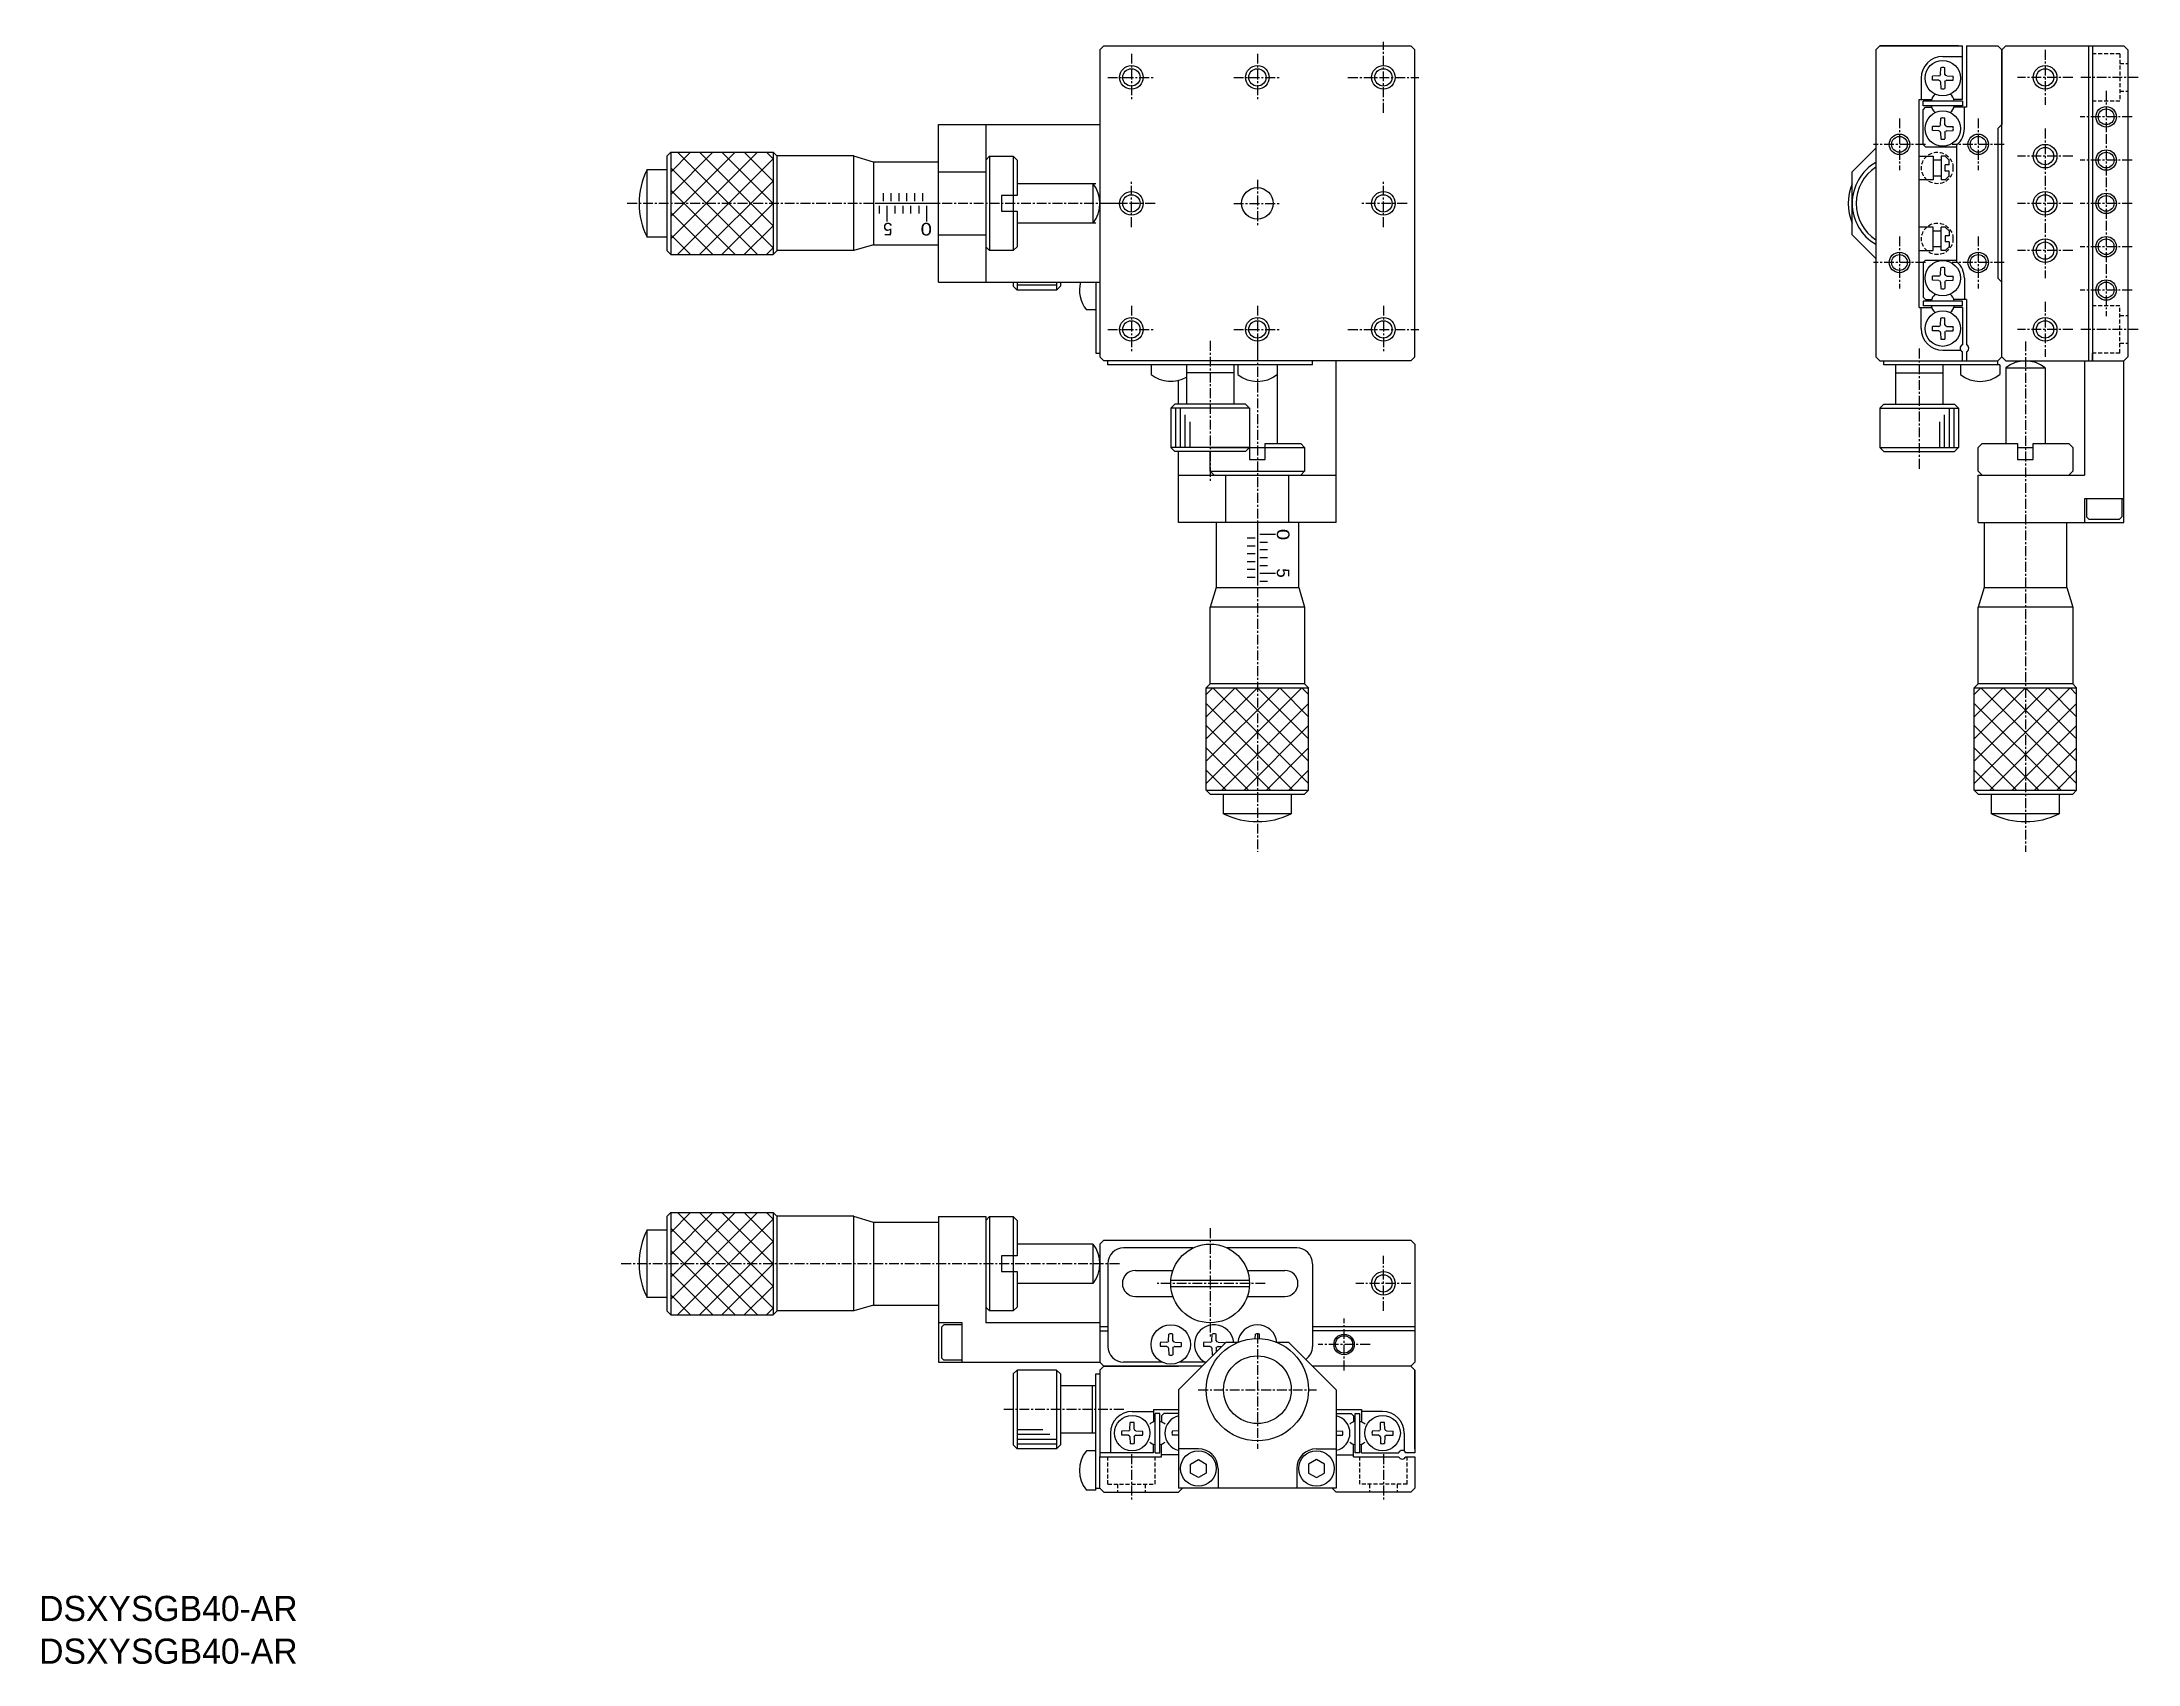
# Model space of a CAD drawing. Extents: x 287 to 553, y 76 to 282.
import ezdxf

# ---------------------------------------------------------------- set-up
doc = ezdxf.new("R2010")
doc.units = 0
doc.linetypes.add('CENTER', pattern=[2, 1.25, -0.25, 0.25, -0.25])
doc.linetypes.add('DASHED', pattern=[0.75, 0.5, -0.25])
doc.layers.get('0').update_dxf_attribs({"linetype": 'CONTINUOUS'})
doc.layers.add('CENTER', color=1, linetype='CENTER')

msp = doc.modelspace()

# ---------------------------------------------------------------- linework, layer by layer
at = {"color": 7, "linetype": 'CONTINUOUS'}
for p, q in [((421.58, 280.75), (422.08, 281.25)), ((421.58, 280.75), (421.58, 241.75)), ((422.08, 281.25), (461.08, 281.25)), ((461.08, 281.25), (461.58, 280.75)), ((461.58, 241.75), (461.58, 280.75)), ((520.61, 281.25), (520.11, 280.75)), ((520.11, 280.75), (520.11, 241.75)), ((530.61, 281.25), (520.61, 281.25)), ((520.61, 281.25), (531.11, 281.25)), ((528.61, 279.9), (531.11, 279.9)), ((531.11, 274.45), (531.11, 281.25)), ((531.61, 281.25), (535.61, 281.25)), ((531.61, 281.25), (531.61, 273.45)), ((536.11, 280.75), (535.61, 281.25)), ((536.11, 280.75), (536.61, 281.25)), ((536.11, 241.75), (536.11, 280.75)), ((536.11, 280.75), (536.11, 271.25)), ((536.61, 281.25), (551.61, 281.25)), ((547.11, 281.25), (547.11, 242.25)), ((547.61, 281.25), (547.61, 242.25)), ((552.11, 280.75), (551.61, 281.25)), ((552.11, 280.75), (551.61, 281.25)), ((552.11, 280.75), (552.11, 241.75)), ((525.86, 277.15), (525.86, 274.45)), ((528.11, 277.43), (527.29, 277.41)), ((528.11, 276.88), (527.29, 276.89)), ((528.11, 277.43), (528.28, 277.5)), ((528.11, 276.88), (528.28, 276.8)), ((528.34, 277.63), (528.28, 277.5)), ((528.34, 277.63), (528.35, 278.48)), ((528.89, 277.63), (528.87, 278.48)), ((528.89, 277.63), (528.95, 277.5)), ((529.11, 277.43), (528.95, 277.5)), ((529.11, 276.88), (528.95, 276.8)), ((529.11, 277.43), (529.94, 277.41)), ((529.11, 276.88), (529.94, 276.89)), ((525.61, 274.45), (527.2, 274.45)), ((525.61, 248.05), (525.61, 274.45)), ((531.11, 274.25), (526.11, 274.25)), ((526.11, 273.65), (526.11, 274.25)), ((528.34, 276.67), (528.28, 276.8)), ((528.34, 276.67), (528.35, 275.83)), ((528.89, 276.67), (528.87, 275.83)), ((528.89, 276.67), (528.95, 276.8)), ((531.11, 274.45), (530.03, 274.45)), ((531.11, 274.25), (531.11, 273.65)), ((531.11, 273.65), (526.11, 273.65)), ((526.11, 273.15), (526.41, 273.45)), ((526.11, 268.75), (526.11, 273.15)), ((526.41, 273.45), (527.2, 273.45)), ((528.34, 271.23), (528.35, 272.08)), ((528.89, 271.23), (528.87, 272.08)), ((531.61, 273.45), (530.03, 273.45)), ((531.36, 270.75), (531.36, 273.45)), ((401.08, 271.25), (421.58, 271.25)), ((401.08, 251.25), (401.08, 271.25)), ((407.08, 271.25), (407.08, 251.25)), ((528.11, 271.03), (527.29, 271.01)), ((528.11, 270.48), (527.29, 270.49)), ((528.11, 271.03), (528.28, 271.1)), ((528.11, 270.48), (528.28, 270.4)), ((528.34, 271.23), (528.28, 271.1)), ((528.34, 270.27), (528.28, 270.4)), ((528.34, 270.27), (528.35, 269.43)), ((528.89, 270.27), (528.87, 269.43)), ((528.89, 271.23), (528.95, 271.1)), ((528.89, 270.27), (528.95, 270.4)), ((529.11, 271.03), (528.95, 271.1)), ((529.11, 270.48), (528.95, 270.4)), ((529.11, 271.03), (529.94, 271.01)), ((529.11, 270.48), (529.94, 270.49)), ((536.11, 271.25), (535.61, 270.75)), ((535.61, 270.75), (535.61, 251.75)), ((367.08, 267.75), (366.58, 267.25)), ((366.58, 267.25), (366.58, 255.25)), ((367.08, 267.75), (367.08, 254.75)), ((367.08, 267.75), (380.08, 267.75)), ((380.08, 267.75), (380.08, 254.75)), ((380.58, 267.25), (380.08, 267.75)), ((390.33, 267.29), (380.58, 267.29)), ((380.58, 255.25), (380.58, 267.25)), ((392.83, 266.5), (390.33, 267.25)), ((390.33, 255.25), (390.33, 267.25)), ((401.08, 266.5), (392.83, 266.5)), ((392.83, 266.5), (392.83, 256)), ((407.58, 267.25), (407.08, 266.75)), ((407.58, 267.25), (407.58, 255.25)), ((407.58, 267.25), (410.58, 267.25)), ((410.58, 267.25), (410.58, 262.25)), ((411.08, 266.75), (410.58, 267.25)), ((411.08, 266.75), (411.08, 262.25)), ((517.11, 265.25), (520.11, 268.25)), ((525.61, 267.25), (527.41, 267.25)), ((526.11, 268.75), (526.41, 268.45)), ((526.41, 268.45), (530.41, 268.45)), ((527.41, 267.25), (527.41, 264.25)), ((528.41, 266.75), (527.41, 266.75)), ((528.91, 267.25), (528.41, 267.25)), ((528.41, 267.25), (528.41, 264.25)), ((528.91, 267.25), (529.41, 266.75)), ((529.41, 266.15), (529.41, 266.75)), ((530.41, 253.83), (530.41, 268.67)), ((364.08, 265.55), (366.58, 265.55)), ((364.08, 256.95), (364.08, 265.55)), ((401.08, 265.25), (407.08, 265.25)), ((420.7, 263.75), (411.08, 263.75)), ((421.08, 263.75), (419.86, 263.75)), ((420.7, 263.75), (420.7, 258.75)), ((517.11, 257.25), (517.11, 265.25)), ((527.41, 264.25), (525.61, 264.25)), ((527.41, 264.75), (528.41, 264.75)), ((528.91, 264.25), (528.41, 264.25)), ((528.91, 265.35), (528.91, 266.15)), ((529.41, 266.15), (528.91, 266.15)), ((529.41, 265.35), (528.91, 265.35)), ((528.91, 264.25), (529.41, 264.75)), ((529.41, 264.75), (529.41, 265.35)), ((409.08, 262.25), (409.08, 260.25)), ((411.08, 262.25), (409.08, 262.25)), ((410.58, 262.25), (410.58, 260.25)), ((409.08, 260.25), (411.08, 260.25)), ((410.58, 260.25), (410.58, 255.25)), ((411.08, 260.25), (411.08, 255.75)), ((420.7, 258.75), (411.08, 258.75)), ((421.08, 258.75), (419.86, 258.75)), ((527.41, 258.25), (525.61, 258.25)), ((527.41, 255.25), (527.41, 258.25)), ((528.91, 258.25), (528.41, 258.25)), ((528.41, 255.25), (528.41, 258.25)), ((528.91, 258.25), (529.41, 257.75)), ((366.58, 256.95), (364.08, 256.95)), ((392.83, 256), (390.33, 255.25)), ((392.83, 256), (401.08, 256)), ((401.08, 257.25), (407.08, 257.25)), ((407.08, 255.75), (407.58, 255.25)), ((411.08, 255.75), (410.58, 255.25)), ((517.11, 257.25), (520.11, 254.25)), ((527.41, 257.75), (528.41, 257.75)), ((528.41, 255.75), (527.41, 255.75)), ((529.41, 257.15), (528.91, 257.15)), ((528.91, 257.15), (528.91, 256.35)), ((529.41, 256.35), (528.91, 256.35)), ((528.91, 255.25), (529.41, 255.75)), ((529.41, 257.75), (529.41, 257.15)), ((529.41, 256.35), (529.41, 255.75)), ((366.58, 255.25), (367.08, 254.75)), ((367.08, 254.75), (380.08, 254.75)), ((380.08, 254.75), (380.58, 255.25)), ((390.33, 255.25), (380.58, 255.25)), ((410.58, 255.25), (407.58, 255.25)), ((525.61, 255.25), (527.41, 255.25)), ((526.11, 253.75), (526.41, 254.05)), ((526.11, 253.75), (526.11, 249.35)), ((526.41, 254.05), (530.41, 254.05)), ((528.34, 252.23), (528.35, 253.08)), ((528.91, 255.25), (528.41, 255.25)), ((528.89, 252.23), (528.87, 253.08)), ((401.08, 251.25), (421.58, 251.25)), ((410.58, 251.25), (410.58, 250.75)), ((411.08, 250.25), (410.58, 250.75)), ((411.08, 251.25), (411.08, 250.25)), ((416.08, 250.25), (411.08, 250.25)), ((416.08, 251.25), (416.08, 250.25)), ((416.58, 250.75), (416.08, 250.25)), ((416.58, 251.25), (416.58, 250.75)), ((421.08, 251.25), (421.08, 242.25)), ((528.11, 252.03), (527.29, 252.01)), ((528.11, 251.48), (527.29, 251.49)), ((528.11, 252.03), (528.28, 252.1)), ((528.11, 251.48), (528.28, 251.4)), ((528.34, 252.23), (528.28, 252.1)), ((528.34, 251.27), (528.28, 251.4)), ((528.34, 251.27), (528.35, 250.43)), ((528.89, 251.27), (528.87, 250.43)), ((528.89, 252.23), (528.95, 252.1)), ((528.89, 251.27), (528.95, 251.4)), ((529.11, 252.03), (528.95, 252.1)), ((529.11, 251.48), (528.95, 251.4)), ((529.11, 252.03), (529.94, 252.01)), ((529.11, 251.48), (529.94, 251.49)), ((531.36, 251.75), (531.36, 249.05)), ((536.11, 251.25), (535.61, 251.75)), ((536.11, 241.75), (536.11, 251.25)), ((421.08, 247.75), (419.86, 247.75)), ((525.61, 248.05), (527.2, 248.05)), ((525.86, 245.35), (525.86, 248.05)), ((526.41, 249.05), (526.11, 249.35)), ((531.11, 248.85), (526.11, 248.85)), ((526.11, 248.85), (526.11, 248.25)), ((531.11, 248.25), (526.11, 248.25)), ((526.41, 249.05), (527.2, 249.05)), ((531.61, 249.05), (530.03, 249.05)), ((531.11, 248.05), (530.03, 248.05)), ((531.11, 248.25), (531.11, 248.85)), ((531.11, 248.05), (531.11, 243.31)), ((531.61, 249.05), (531.61, 243.31)), ((528.11, 245.63), (527.29, 245.61)), ((528.11, 245.08), (527.29, 245.09)), ((528.11, 245.63), (528.28, 245.7)), ((528.11, 245.08), (528.28, 245)), ((528.34, 245.83), (528.28, 245.7)), ((528.34, 244.87), (528.28, 245)), ((528.34, 245.83), (528.35, 246.68)), ((528.89, 245.83), (528.87, 246.68)), ((528.89, 245.83), (528.95, 245.7)), ((528.89, 244.87), (528.95, 245)), ((529.11, 245.63), (528.95, 245.7)), ((529.11, 245.08), (528.95, 245)), ((529.11, 245.63), (529.94, 245.61)), ((529.11, 245.08), (529.94, 245.09)), ((421.08, 242.25), (421.58, 242.25)), ((528.34, 244.87), (528.35, 244.03)), ((528.61, 242.6), (530.88, 242.6)), ((528.89, 244.87), (528.87, 244.03)), ((531.11, 241.25), (531.11, 242.39)), ((531.61, 242.39), (531.61, 241.25)), ((547.11, 242.25), (547.11, 241.25)), ((547.11, 242.25), (547.11, 241.25)), ((547.61, 242.25), (547.61, 241.25)), ((547.61, 241.25), (547.61, 242.25)), ((422.08, 241.25), (421.58, 241.75)), ((461.08, 241.25), (422.08, 241.25)), ((422.58, 240.75), (422.58, 241.25)), ((448.58, 240.75), (422.58, 240.75)), ((428.08, 240.75), (428.08, 239.53)), ((432.58, 240.75), (432.58, 235.75)), ((438.58, 239.75), (432.58, 239.75)), ((438.58, 240.75), (438.58, 235.75)), ((439.08, 240.75), (439.08, 239.53)), ((444.08, 240.75), (444.08, 239.53)), ((448.58, 240.75), (448.58, 241.25)), ((451.58, 220.75), (451.58, 241.25)), ((461.58, 241.75), (461.08, 241.25)), ((520.61, 241.25), (520.11, 241.75)), ((520.61, 241.25), (535.61, 241.25)), ((521.11, 240.75), (521.11, 241.25)), ((535.86, 240.75), (521.11, 240.75)), ((522.61, 240.75), (522.61, 235.75)), ((522.61, 239.75), (528.61, 239.75)), ((528.61, 240.75), (528.61, 235.75)), ((530.86, 240.75), (530.86, 239.53)), ((535.61, 241.25), (536.11, 241.75)), ((535.61, 240.75), (535.61, 241.25)), ((535.86, 240.75), (535.86, 239.53)), ((536.61, 241.25), (536.11, 241.75)), ((536.61, 241.25), (551.61, 241.25)), ((536.61, 240.38), (541.61, 240.38)), ((536.61, 240.38), (536.61, 230.75)), ((541.61, 240.38), (541.61, 230.75)), ((546.61, 241.25), (546.61, 226.75)), ((552.11, 241.75), (551.61, 241.25)), ((552.11, 241.75), (551.61, 241.25)), ((551.61, 220.75), (551.61, 241.25)), ((431.58, 235.75), (431.58, 238.78)), ((444.08, 239.53), (444.08, 230.75)), ((431.08, 235.75), (430.58, 235.25)), ((440.58, 235.25), (430.58, 235.25)), ((430.58, 235.25), (430.58, 230.25)), ((440.08, 235.75), (431.08, 235.75)), ((440.58, 235.25), (440.08, 235.75)), ((440.58, 235.25), (440.58, 230.25)), ((520.61, 235.25), (521.11, 235.75)), ((520.61, 235.25), (530.61, 235.25)), ((520.61, 235.25), (520.61, 230.25)), ((521.11, 235.75), (530.11, 235.75)), ((530.11, 235.75), (530.61, 235.25)), ((530.61, 235.25), (530.61, 230.25)), ((440.58, 230.25), (430.58, 230.25)), ((430.58, 230.25), (431.08, 229.75)), ((440.08, 229.75), (431.08, 229.75)), ((431.58, 220.75), (431.58, 229.75)), ((435.58, 230.25), (440.58, 230.25)), ((435.58, 227.25), (435.58, 229.75)), ((440.08, 229.75), (440.58, 230.25)), ((440.58, 230.25), (440.58, 228.75)), ((440.58, 230.25), (442.58, 230.25)), ((442.58, 230.75), (447.08, 230.75)), ((442.58, 228.75), (442.58, 230.75)), ((442.58, 230.25), (447.58, 230.25)), ((447.08, 230.75), (447.58, 230.25)), ((447.58, 230.25), (447.58, 227.25)), ((520.61, 230.25), (530.61, 230.25)), ((521.11, 229.75), (520.61, 230.25)), ((521.11, 229.75), (530.11, 229.75)), ((530.61, 230.25), (530.11, 229.75)), ((533.61, 230.75), (533.11, 230.25)), ((533.11, 227.25), (533.11, 230.25)), ((533.61, 230.75), (538.11, 230.75)), ((538.11, 230.75), (538.11, 228.75)), ((538.11, 230.25), (540.11, 230.25)), ((540.11, 230.75), (544.61, 230.75)), ((540.11, 228.75), (540.11, 230.75)), ((544.61, 230.75), (545.11, 230.25)), ((545.11, 230.25), (545.11, 227.25)), ((431.58, 226.75), (451.58, 226.75)), ((435.58, 227.25), (447.58, 227.25)), ((435.58, 227.25), (436.08, 226.75)), ((437.58, 220.75), (437.58, 226.75)), ((440.58, 228.75), (442.58, 228.75)), ((445.58, 220.75), (445.58, 226.75)), ((447.08, 226.75), (447.58, 227.25)), ((533.11, 227.25), (533.61, 226.75)), ((533.11, 226.75), (546.61, 226.75)), ((533.11, 220.75), (533.11, 226.75)), ((538.11, 228.75), (540.11, 228.75)), ((544.61, 226.75), (545.11, 227.25)), ((546.61, 223.75), (546.61, 220.75)), ((551.61, 223.75), (546.61, 223.75)), ((546.86, 223.75), (546.86, 221.45)), ((551.36, 223.75), (551.36, 221.45)), ((547.16, 221.15), (546.86, 221.45)), ((547.16, 221.15), (551.06, 221.15)), ((551.36, 221.45), (551.06, 221.15)), ((451.58, 220.75), (431.58, 220.75)), ((436.33, 220.75), (436.33, 212.5)), ((446.83, 212.5), (446.83, 220.75)), ((533.11, 220.75), (551.61, 220.75)), ((533.86, 220.75), (533.86, 212.5)), ((544.36, 212.5), (544.36, 220.75)), ((436.33, 212.5), (435.58, 210)), ((436.33, 212.5), (446.83, 212.5)), ((446.83, 212.5), (447.58, 210)), ((533.86, 212.5), (533.11, 210)), ((533.86, 212.5), (544.36, 212.5)), ((544.36, 212.5), (545.11, 210)), ((435.54, 210), (435.54, 200.25)), ((447.58, 210), (435.58, 210)), ((447.58, 210), (447.58, 200.25)), ((533.08, 210), (533.08, 200.25)), ((545.11, 210), (533.11, 210)), ((545.11, 210), (545.11, 200.25)), ((435.58, 200.25), (435.08, 199.75)), ((435.08, 199.75), (448.08, 199.75)), ((435.08, 186.75), (435.08, 199.75)), ((447.58, 200.25), (435.58, 200.25)), ((448.08, 199.75), (447.58, 200.25)), ((448.08, 186.75), (448.08, 199.75)), ((533.11, 200.25), (532.61, 199.75)), ((532.61, 199.75), (545.61, 199.75)), ((532.61, 186.75), (532.61, 199.75)), ((545.11, 200.25), (533.11, 200.25)), ((545.61, 199.75), (545.11, 200.25)), ((545.61, 186.75), (545.61, 199.75)), ((435.08, 186.75), (448.08, 186.75)), ((435.08, 186.75), (435.58, 186.25)), ((447.58, 186.25), (448.08, 186.75)), ((532.61, 186.75), (545.61, 186.75)), ((532.61, 186.75), (533.11, 186.25)), ((545.11, 186.25), (545.61, 186.75)), ((435.58, 186.25), (447.58, 186.25)), ((437.28, 183.75), (437.28, 186.25)), ((445.88, 183.75), (437.28, 183.75)), ((445.88, 186.25), (445.88, 183.75)), ((533.11, 186.25), (545.11, 186.25)), ((534.81, 183.75), (534.81, 186.25)), ((543.41, 183.75), (534.81, 183.75)), ((543.41, 186.25), (543.41, 183.75)), ((367.08, 133.12), (366.58, 132.62)), ((367.08, 133.12), (367.08, 120.12)), ((367.08, 133.12), (380.08, 133.12)), ((380.08, 133.12), (380.08, 120.12)), ((380.58, 132.62), (380.08, 133.12)), ((364.08, 130.92), (366.58, 130.92)), ((364.08, 122.32), (364.08, 130.92)), ((366.58, 132.62), (366.58, 120.62)), ((390.33, 132.65), (380.58, 132.65)), ((380.58, 120.62), (380.58, 132.62)), ((392.83, 131.87), (390.33, 132.62)), ((390.33, 120.62), (390.33, 132.62)), ((401.08, 131.87), (392.83, 131.87)), ((392.83, 131.87), (392.83, 121.37)), ((401.08, 132.62), (401.08, 114.12)), ((401.08, 132.62), (407.08, 132.62)), ((407.08, 132.62), (407.08, 119.12)), ((407.58, 132.62), (407.08, 132.12)), ((407.58, 132.62), (407.58, 120.62)), ((407.58, 132.62), (410.58, 132.62)), ((410.58, 132.62), (410.58, 127.62)), ((411.08, 132.12), (410.58, 132.62)), ((411.08, 132.12), (411.08, 127.62)), ((420.7, 129.12), (411.08, 129.12)), ((420.7, 129.12), (420.7, 124.12)), ((421.58, 129.12), (422.08, 129.62)), ((421.58, 129.12), (421.58, 114.12)), ((422.08, 129.62), (461.08, 129.62)), ((433.4, 128.62), (424.58, 128.62)), ((446.58, 128.62), (437.76, 128.62)), ((461.08, 129.62), (461.58, 129.12)), ((461.58, 129.12), (461.58, 114.12)), ((409.08, 127.62), (409.08, 125.62)), ((411.08, 127.62), (409.08, 127.62)), ((409.08, 125.62), (411.08, 125.62)), ((410.58, 127.62), (410.58, 125.62)), ((410.58, 125.62), (410.58, 120.62)), ((411.08, 125.62), (411.08, 121.12)), ((422.58, 126.62), (422.58, 116.12)), ((426.08, 125.77), (430.79, 125.77)), ((440.36, 125.77), (445.08, 125.77)), ((448.58, 126.62), (448.58, 116.12)), ((420.7, 124.12), (411.08, 124.12)), ((426.08, 122.47), (430.93, 122.47)), ((430.59, 124.52), (440.56, 124.52)), ((430.59, 123.72), (440.56, 123.72)), ((440.22, 122.47), (445.08, 122.47)), ((366.58, 122.32), (364.08, 122.32)), ((366.58, 120.62), (367.08, 120.12)), ((367.08, 120.12), (380.08, 120.12)), ((380.08, 120.12), (380.58, 120.62)), ((390.33, 120.62), (380.58, 120.62)), ((392.83, 121.37), (390.33, 120.62)), ((392.83, 121.37), (401.08, 121.37)), ((407.08, 121.12), (407.58, 120.62)), ((410.58, 120.62), (407.58, 120.62)), ((411.08, 121.12), (410.58, 120.62)), ((404.08, 119.12), (401.08, 119.12)), ((401.48, 118.57), (401.78, 118.87)), ((401.48, 118.57), (401.48, 114.67)), ((404.08, 118.87), (401.78, 118.87)), ((404.08, 114.12), (404.08, 119.12)), ((421.58, 119.12), (407.08, 119.12)), ((422.58, 118.62), (421.58, 118.62)), ((421.58, 118.12), (422.58, 118.12)), ((430.3, 116.85), (430.32, 117.69)), ((430.85, 116.85), (430.84, 117.69)), ((435.8, 116.85), (435.82, 117.69)), ((436.35, 116.85), (436.34, 117.69)), ((441.31, 117.11), (441.32, 117.69)), ((441.85, 117.11), (441.84, 117.69)), ((461.58, 118.62), (448.58, 118.62)), ((461.58, 118.12), (448.58, 118.12)), ((401.78, 114.37), (401.48, 114.67)), ((430.08, 116.64), (429.25, 116.63)), ((430.08, 116.09), (429.25, 116.11)), ((430.08, 116.64), (430.24, 116.71)), ((430.08, 116.09), (430.24, 116.02)), ((430.3, 116.85), (430.24, 116.71)), ((430.3, 115.89), (430.24, 116.02)), ((430.3, 115.89), (430.32, 115.04)), ((430.85, 115.89), (430.84, 115.04)), ((430.85, 116.85), (430.91, 116.71)), ((430.85, 115.89), (430.91, 116.02)), ((431.08, 116.64), (430.91, 116.71)), ((431.08, 116.09), (430.91, 116.02)), ((431.08, 116.64), (431.9, 116.63)), ((431.08, 116.09), (431.9, 116.11)), ((437.58, 116.62), (431.58, 110.62)), ((435.58, 116.64), (434.75, 116.63)), ((435.58, 116.09), (434.75, 116.11)), ((435.58, 116.64), (435.74, 116.71)), ((435.58, 116.09), (435.74, 116.02)), ((435.8, 116.85), (435.74, 116.71)), ((435.8, 115.89), (435.74, 116.02)), ((435.8, 115.89), (435.82, 115.04)), ((436.35, 115.89), (436.34, 115.38)), ((436.35, 116.85), (436.41, 116.71)), ((436.35, 115.89), (436.41, 116.02)), ((436.58, 116.64), (436.41, 116.71)), ((436.58, 116.09), (436.41, 116.02)), ((436.58, 116.64), (437.4, 116.63)), ((436.58, 116.09), (437.06, 116.1)), ((439.08, 116.62), (437.58, 116.62)), ((445.58, 116.62), (444.08, 116.62)), ((445.58, 116.62), (451.58, 110.62)), ((401.08, 114.12), (421.58, 114.12)), ((404.08, 114.37), (401.78, 114.37)), ((410.58, 112.62), (411.08, 113.12)), ((410.58, 112.62), (410.58, 103.62)), ((411.08, 113.12), (411.08, 103.12)), ((416.08, 113.12), (411.08, 113.12)), ((416.08, 113.12), (416.08, 103.12)), ((416.08, 113.12), (416.58, 112.62)), ((416.58, 112.62), (416.58, 103.62)), ((421.08, 112.62), (421.58, 112.62)), ((421.08, 97.87), (421.08, 112.62)), ((422.08, 113.62), (421.58, 114.12)), ((422.08, 113.62), (421.58, 114.12)), ((421.58, 113.12), (422.08, 113.62)), ((421.58, 113.12), (421.58, 102.12)), ((422.08, 113.62), (431.58, 113.62)), ((434.58, 113.62), (422.08, 113.62)), ((429.49, 114.12), (424.58, 114.12)), ((434.99, 114.12), (431.67, 114.12)), ((461.08, 113.62), (448.58, 113.62)), ((461.08, 113.62), (451.58, 113.62)), ((461.08, 113.62), (461.58, 114.12)), ((461.08, 113.62), (461.58, 114.12)), ((461.58, 113.12), (461.08, 113.62)), ((461.58, 103.12), (461.58, 113.12)), ((461.58, 113.12), (461.58, 102.62)), ((421.08, 111.12), (416.58, 111.12)), ((420.58, 111.12), (420.58, 105.12)), ((431.58, 110.62), (431.58, 98.12)), ((451.58, 110.62), (451.58, 98.12)), ((425.68, 107.87), (428.38, 107.87)), ((428.38, 108.12), (431.58, 108.12)), ((428.38, 108.12), (428.38, 106.53)), ((428.58, 102.62), (428.58, 107.62)), ((429.18, 107.62), (428.58, 107.62)), ((429.18, 102.62), (429.18, 107.62)), ((429.38, 107.32), (429.68, 107.62)), ((429.38, 107.32), (429.38, 106.53)), ((431.58, 107.62), (429.68, 107.62)), ((451.58, 108.12), (454.78, 108.12)), ((451.58, 107.62), (453.48, 107.62)), ((453.48, 107.62), (453.78, 107.32)), ((453.78, 107.32), (453.78, 106.53)), ((453.98, 102.62), (453.98, 107.62)), ((453.98, 107.62), (454.58, 107.62)), ((454.58, 102.62), (454.58, 107.62)), ((454.78, 108.12), (454.78, 106.53)), ((457.48, 107.87), (454.78, 107.87)), ((421.08, 105.12), (416.58, 105.12)), ((422.93, 105.12), (422.93, 102.62)), ((425.2, 105.39), (424.35, 105.38)), ((425.2, 104.84), (424.35, 104.86)), ((425.2, 105.39), (425.33, 105.45)), ((425.2, 104.84), (425.33, 104.78)), ((425.4, 105.62), (425.33, 105.45)), ((425.4, 104.62), (425.33, 104.78)), ((425.4, 105.62), (425.42, 106.44)), ((425.4, 104.62), (425.42, 103.79)), ((425.95, 105.62), (425.94, 106.44)), ((425.95, 104.62), (425.94, 103.79)), ((425.95, 105.62), (426.03, 105.45)), ((425.95, 104.62), (426.03, 104.78)), ((426.16, 105.39), (426.03, 105.45)), ((426.16, 104.84), (426.03, 104.78)), ((426.16, 105.39), (427, 105.38)), ((426.16, 104.84), (427, 104.86)), ((431.6, 105.39), (430.75, 105.38)), ((431.6, 104.84), (430.75, 104.86)), ((451.56, 105.39), (452.4, 105.38)), ((451.56, 104.84), (452.4, 104.86)), ((457, 105.39), (456.15, 105.38)), ((457, 104.84), (456.15, 104.86)), ((457, 105.39), (457.13, 105.45)), ((457, 104.84), (457.13, 104.78)), ((457.2, 105.62), (457.13, 105.45)), ((457.2, 104.62), (457.13, 104.78)), ((457.2, 105.62), (457.22, 106.44)), ((457.2, 104.62), (457.22, 103.79)), ((457.75, 105.62), (457.74, 106.44)), ((457.75, 104.62), (457.74, 103.79)), ((457.75, 105.62), (457.83, 105.45)), ((457.75, 104.62), (457.83, 104.78)), ((457.96, 105.39), (457.83, 105.45)), ((457.96, 104.84), (457.83, 104.78)), ((457.96, 105.39), (458.8, 105.38)), ((457.96, 104.84), (458.8, 104.86)), ((460.23, 105.12), (460.23, 102.85)), ((411.08, 103.12), (410.58, 103.62)), ((416.08, 103.12), (411.08, 103.12)), ((416.58, 103.62), (416.08, 103.12)), ((421.08, 102.87), (419.86, 102.87)), ((428.38, 102.62), (421.58, 102.62)), ((421.58, 98.12), (421.58, 102.12)), ((421.58, 102.12), (429.38, 102.12)), ((428.38, 102.62), (428.38, 103.7)), ((428.58, 102.62), (429.18, 102.62)), ((429.38, 102.12), (429.38, 103.7)), ((431.58, 102.37), (429.38, 102.37)), ((434.08, 103.12), (431.58, 103.12)), ((433.08, 101.19), (434.08, 101.77)), ((433.08, 100.04), (433.08, 101.19)), ((434.08, 101.77), (435.08, 101.19)), ((435.08, 101.19), (435.08, 100.04)), ((449.08, 101.77), (448.08, 101.19)), ((448.08, 101.19), (448.08, 100.04)), ((449.08, 103.12), (451.58, 103.12)), ((450.08, 101.19), (449.08, 101.77)), ((450.08, 100.04), (450.08, 101.19)), ((451.58, 102.37), (453.78, 102.37)), ((453.78, 102.12), (453.78, 103.7)), ((453.78, 102.12), (459.52, 102.12)), ((454.58, 102.62), (453.98, 102.62)), ((454.78, 102.62), (454.78, 103.7)), ((454.78, 102.62), (459.52, 102.62)), ((461.58, 102.62), (460.44, 102.62)), ((460.44, 102.12), (461.58, 102.12)), ((461.58, 102.12), (461.58, 98.12)), ((434.08, 99.46), (433.08, 100.04)), ((435.08, 100.04), (434.08, 99.46)), ((436.58, 100.62), (436.58, 98.12)), ((446.58, 100.62), (446.58, 98.12)), ((448.08, 100.04), (449.08, 99.46)), ((449.08, 99.46), (450.08, 100.04)), ((421.08, 97.87), (419.86, 97.87)), ((421.08, 98.12), (421.58, 98.12)), ((422.08, 97.62), (421.58, 98.12)), ((422.08, 97.62), (431.58, 97.62)), ((451.58, 98.12), (431.58, 98.12)), ((431.58, 97.62), (432.08, 98.12)), ((451.58, 97.62), (451.08, 98.12)), ((461.08, 97.62), (451.58, 97.62)), ((461.08, 97.62), (461.58, 98.12))]:
    msp.add_line(p, q, dxfattribs=at)
at = {"color": 3, "linetype": 'DASHED'}
for p, q in [((551.11, 280.25), (547.61, 280.25)), ((551.11, 280.25), (551.11, 274.25)), ((551.11, 279), (552.11, 279)), ((551.11, 274.25), (547.61, 274.25)), ((551.11, 275.5), (552.11, 275.5)), ((547.61, 248.25), (547.61, 242.25)), ((551.11, 248.25), (547.61, 248.25)), ((551.11, 242.25), (551.11, 248.25)), ((551.11, 247), (552.11, 247)), ((551.11, 242.25), (547.61, 242.25)), ((551.11, 243.5), (552.11, 243.5)), ((422.58, 98.62), (422.58, 102.12)), ((428.58, 98.62), (428.58, 102.12)), ((454.58, 98.62), (454.58, 102.12)), ((460.58, 98.62), (460.58, 102.12)), ((422.58, 98.62), (428.58, 98.62)), ((423.83, 98.62), (423.83, 97.62)), ((427.33, 98.62), (427.33, 97.62)), ((460.58, 98.62), (454.58, 98.62)), ((455.83, 98.62), (455.83, 97.62)), ((459.33, 98.62), (459.33, 97.62))]:
    msp.add_line(p, q, dxfattribs=at)
at = {"color": 3, "linetype": 'CONTINUOUS'}
for p, q in [((378.09, 267.75), (367.08, 256.74)), ((375.26, 267.75), (367.08, 259.57)), ((372.44, 267.75), (367.08, 262.39)), ((369.61, 267.75), (367.08, 265.22)), ((367.92, 267.75), (380.08, 255.6)), ((380.08, 266.91), (367.92, 254.75)), ((370.75, 267.75), (380.08, 258.42)), ((373.58, 267.75), (380.08, 261.25)), ((376.41, 267.75), (380.08, 264.08)), ((379.23, 267.75), (380.08, 266.91)), ((367.08, 265.77), (378.09, 254.75)), ((380.08, 264.08), (370.75, 254.75)), ((367.08, 262.94), (375.26, 254.75)), ((380.08, 261.25), (373.58, 254.75)), ((401.08, 261.25), (393.08, 261.25)), ((393.58, 259.95), (393.58, 260.95)), ((394.08, 261.55), (394.08, 262.55)), ((394.58, 258.95), (394.58, 260.95)), ((395.08, 261.55), (395.08, 262.55)), ((395.58, 259.95), (395.58, 260.95)), ((396.08, 261.55), (396.08, 262.55)), ((396.58, 259.95), (396.58, 260.95)), ((397.08, 261.55), (397.08, 262.55)), ((397.58, 259.95), (397.58, 260.95)), ((398.08, 261.55), (398.08, 262.55)), ((398.58, 260.95), (398.58, 259.95)), ((399.08, 261.55), (399.08, 262.55)), ((399.58, 260.95), (399.58, 258.95)), ((367.08, 260.11), (372.44, 254.75)), ((380.08, 258.42), (376.41, 254.75)), ((367.08, 257.28), (369.61, 254.75)), ((380.08, 255.6), (379.23, 254.75)), ((416.08, 250.85), (411.08, 250.85)), ((431.18, 235.25), (431.18, 230.25)), ((431.78, 235.25), (431.78, 230.25)), ((432.38, 234.39), (432.38, 230.25)), ((528.81, 234.39), (528.81, 230.25)), ((529.41, 235.25), (529.41, 230.25)), ((530.01, 235.25), (530.01, 230.25)), ((432.98, 233.52), (432.98, 230.25)), ((528.21, 233.52), (528.21, 230.25)), ((441.28, 218.75), (440.28, 218.75)), ((441.58, 220.75), (441.58, 212.75)), ((441.88, 219.25), (443.88, 219.25)), ((441.28, 217.75), (440.28, 217.75)), ((441.28, 216.75), (440.28, 216.75)), ((441.28, 215.75), (440.28, 215.75)), ((441.88, 218.25), (442.88, 218.25)), ((442.88, 217.25), (441.88, 217.25)), ((442.88, 216.25), (441.88, 216.25)), ((441.28, 214.75), (440.28, 214.75)), ((441.28, 213.75), (440.28, 213.75)), ((442.88, 215.25), (441.88, 215.25)), ((443.88, 214.25), (441.88, 214.25)), ((442.88, 213.25), (441.88, 213.25)), ((435.08, 198.91), (435.92, 199.75)), ((435.08, 196.08), (438.75, 199.75)), ((435.08, 193.25), (441.58, 199.75)), ((435.08, 190.42), (444.41, 199.75)), ((435.08, 187.6), (447.23, 199.75)), ((435.92, 199.75), (448.08, 187.6)), ((438.75, 199.75), (448.08, 190.42)), ((441.58, 199.75), (448.08, 193.25)), ((444.41, 199.75), (448.08, 196.08)), ((447.23, 199.75), (448.08, 198.91)), ((532.61, 198.91), (533.45, 199.75)), ((532.61, 196.08), (536.28, 199.75)), ((532.61, 193.25), (539.11, 199.75)), ((532.61, 190.42), (541.94, 199.75)), ((532.61, 187.6), (544.77, 199.75)), ((533.45, 199.75), (545.61, 187.6)), ((536.28, 199.75), (545.61, 190.42)), ((539.11, 199.75), (545.61, 193.25)), ((541.94, 199.75), (545.61, 196.08)), ((544.77, 199.75), (545.61, 198.91)), ((435.08, 197.77), (446.09, 186.75)), ((437.06, 186.75), (448.08, 197.77)), ((532.61, 197.77), (543.63, 186.75)), ((534.6, 186.75), (545.61, 197.77)), ((435.08, 194.94), (443.26, 186.75)), ((439.89, 186.75), (448.08, 194.94)), ((532.61, 194.94), (540.8, 186.75)), ((537.42, 186.75), (545.61, 194.94)), ((435.08, 192.11), (440.44, 186.75)), ((442.72, 186.75), (448.08, 192.11)), ((532.61, 192.11), (537.97, 186.75)), ((540.25, 186.75), (545.61, 192.11)), ((435.08, 189.28), (437.61, 186.75)), ((445.55, 186.75), (448.08, 189.28)), ((532.61, 189.28), (535.14, 186.75)), ((543.08, 186.75), (545.61, 189.28)), ((378.09, 133.12), (367.08, 122.1)), ((375.26, 133.12), (367.08, 124.93)), ((372.44, 133.12), (367.08, 127.76)), ((369.61, 133.12), (367.08, 130.59)), ((367.92, 133.12), (380.08, 120.96)), ((370.75, 133.12), (380.08, 123.79)), ((373.58, 133.12), (380.08, 126.62)), ((376.41, 133.12), (380.08, 129.45)), ((379.23, 133.12), (380.08, 132.27)), ((367.08, 131.13), (378.09, 120.12)), ((380.08, 132.27), (367.92, 120.12)), ((367.08, 128.3), (375.26, 120.12)), ((380.08, 129.45), (370.75, 120.12)), ((367.08, 125.47), (372.44, 120.12)), ((380.08, 126.62), (373.58, 120.12)), ((367.08, 122.65), (369.61, 120.12)), ((380.08, 123.79), (376.41, 120.12)), ((380.08, 120.96), (379.23, 120.12)), ((414.34, 105.52), (411.08, 105.52)), ((415.21, 104.92), (411.08, 104.92)), ((416.08, 104.32), (411.08, 104.32)), ((416.08, 103.72), (411.08, 103.72))]:
    msp.add_line(p, q, dxfattribs=at)
for centre, radius in [((425.58, 277.25), 1.5), ((441.58, 277.25), 1.5), ((457.58, 277.25), 1.5), ((541.61, 277.25), 1.5), ((549.36, 272.25), 1.3), ((523.11, 268.75), 1.3), ((533.11, 268.75), 1.3), ((541.61, 267.25), 1.5), ((549.36, 266.75), 1.3), ((425.58, 261.25), 1.5), ((457.58, 261.25), 1.5), ((541.61, 261.25), 1.5), ((549.36, 261.25), 1.3), ((541.61, 255.25), 1.5), ((549.36, 255.75), 1.3), ((523.11, 253.75), 1.3), ((533.11, 253.75), 1.3), ((549.36, 250.25), 1.3), ((425.58, 245.25), 1.5), ((441.58, 245.25), 1.5), ((457.58, 245.25), 1.5), ((541.61, 245.25), 1.5), ((457.58, 124.12), 1.5), ((452.58, 116.37), 1.3)]:
    msp.add_circle(centre, radius, dxfattribs=at)
at = {"color": 7, "linetype": 'CONTINUOUS'}
for centre, radius in [((425.58, 277.25), 1.1), ((441.58, 277.25), 1.1), ((457.58, 277.25), 1.1), ((528.61, 277.15), 2.25), ((541.61, 277.25), 1.1), ((528.61, 270.75), 2.25), ((549.36, 272.25), 1), ((523.11, 268.75), 1), ((533.11, 268.75), 1), ((541.61, 267.25), 1.1), ((549.36, 266.75), 1), ((425.58, 261.25), 1.1), ((441.58, 261.25), 2), ((457.58, 261.25), 1.1), ((541.61, 261.25), 1.1), ((549.36, 261.25), 1), ((541.61, 255.25), 1.1), ((549.36, 255.75), 1), ((523.11, 253.75), 1), ((528.61, 251.75), 2.25), ((533.11, 253.75), 1), ((549.36, 250.25), 1), ((528.61, 245.35), 2.25), ((425.58, 245.25), 1.1), ((441.58, 245.25), 1.1), ((457.58, 245.25), 1.1), ((541.61, 245.25), 1.1), ((435.58, 124.12), 5), ((457.58, 124.12), 1.1), ((430.58, 116.37), 2.5), ((452.58, 116.37), 1.1), ((441.58, 110.62), 6.5), ((441.58, 110.62), 4.3), ((425.68, 105.12), 2.25), ((457.48, 105.12), 2.25), ((434.08, 100.62), 2.25), ((449.08, 100.62), 2.25)]:
    msp.add_circle(centre, radius, dxfattribs=at)
at = {"color": 3, "linetype": 'DASHED'}
for centre in [(527.91, 265.75), (527.91, 256.75)]:
    msp.add_circle(centre, 2, dxfattribs=at)
at = {"color": 7, "linetype": 'CONTINUOUS'}
for centre, radius, start, end in [((528.61, 277.15), 2.75, 90, 180), ((528.61, 277.15), 1.35, 168.8959, 191.1041), ((528.61, 277.15), 1.35, 78.8959, 101.1041), ((528.61, 277.15), 1.35, 348.8959, 11.1041), ((528.61, 273.95), 1.5, 129.3129, 168.463), ((528.61, 277.15), 1.35, 258.8959, 281.1041), ((528.61, 273.95), 1.5, 11.537, 50.6872), ((528.61, 273.95), 1.5, 191.537, 230.6871), ((528.61, 270.75), 1.35, 78.8959, 101.1041), ((528.61, 273.95), 1.5, 309.3129, 348.463), ((528.61, 270.75), 1.35, 168.8959, 191.1041), ((528.61, 270.75), 1.35, 258.8959, 281.1041), ((528.61, 270.75), 1.35, 348.8959, 11.1041), ((528.61, 270.75), 2.75, 310.8851, 0), ((372.82, 261.25), 9.75, 153.8162, 206.1838), ((417.58, 261.25), 4, 321.3178, 38.6822), ((523.11, 261.25), 6.5, 157.3801, 202.6199), ((528.61, 251.75), 1.35, 78.8959, 101.1041), ((528.61, 251.75), 2.75, 0, 49.1149), ((422.98, 250.25), 4, 165.5224, 218.6822), ((528.61, 251.75), 1.35, 168.8959, 191.1041), ((528.61, 251.75), 1.35, 258.8959, 281.1041), ((528.61, 251.75), 1.35, 348.8959, 11.1041), ((528.61, 248.55), 1.5, 129.3129, 168.463), ((528.61, 248.55), 1.5, 191.537, 230.6871), ((528.61, 248.55), 1.5, 11.537, 50.6871), ((528.61, 248.55), 1.5, 309.3128, 348.463), ((528.61, 245.35), 2.75, 180, 270), ((528.61, 245.35), 1.35, 168.8959, 191.1041), ((528.61, 245.35), 1.35, 78.8959, 101.1041), ((528.61, 245.35), 1.35, 348.8959, 11.1041), ((528.61, 245.35), 1.35, 258.8959, 281.1041), ((531.31, 242.85), 0.5, 113.5782, 246.4218), ((531.41, 242.85), 0.5, 293.5782, 66.4218), ((539.11, 237.25), 4, 51.3178, 128.6822), ((430.58, 242.65), 4, 231.3178, 300), ((441.58, 242.65), 4, 231.3178, 308.6822), ((533.36, 242.65), 4, 231.3178, 308.6822), ((441.58, 192.5), 9.75, 243.8162, 296.1838), ((539.11, 192.5), 9.75, 243.8162, 296.1838), ((372.82, 126.62), 9.75, 153.8162, 206.1838), ((417.58, 126.62), 4, 321.3178, 38.6822), ((424.58, 126.62), 2, 90, 180), ((446.58, 126.62), 2, 0, 90), ((426.08, 124.12), 1.65, 90, 270), ((445.08, 124.12), 1.65, 270, 90), ((430.58, 116.37), 1.35, 78.8959, 101.1041), ((436.08, 116.37), 2.5, 5.7391, 245.7048), ((436.08, 116.37), 1.35, 78.8959, 101.1041), ((441.58, 116.37), 2.5, 5.7106, 174.1357), ((441.58, 116.37), 1.35, 78.8959, 101.1041), ((424.58, 116.12), 2, 180, 270), ((430.58, 116.37), 1.35, 168.8959, 191.1041), ((430.58, 116.37), 1.35, 258.8959, 281.1041), ((430.58, 116.37), 1.35, 348.8959, 11.1041), ((436.08, 116.37), 1.35, 168.8959, 191.1041), ((436.08, 116.37), 1.35, 258.8959, 265.8991), ((436.08, 116.37), 1.35, 4.1009, 11.1041), ((446.58, 116.12), 2, 304.8179, 0), ((425.68, 105.12), 2.75, 90, 180), ((428.88, 105.12), 1.5, 101.537, 130.5416), ((428.88, 105.12), 1.5, 49.4584, 78.463), ((432.08, 105.12), 2.25, 102.8396, 257.1604), ((451.08, 105.12), 2.25, 282.8396, 77.1604), ((454.28, 105.12), 1.5, 101.537, 130.5416), ((454.28, 105.12), 1.5, 49.4584, 78.463), ((457.48, 105.12), 2.75, 0, 90), ((425.68, 105.12), 1.35, 168.8959, 191.1041), ((425.68, 105.12), 1.35, 78.8959, 101.1041), ((425.68, 105.12), 1.35, 348.8959, 11.1041), ((428.88, 105.12), 1.5, 229.4584, 258.463), ((428.88, 105.12), 1.5, 281.537, 310.5416), ((432.08, 105.12), 1.35, 168.8959, 191.1041), ((451.08, 105.12), 1.35, 348.8959, 11.1041), ((454.28, 105.12), 1.5, 229.4584, 258.463), ((454.28, 105.12), 1.5, 281.537, 310.5416), ((457.48, 105.12), 1.35, 168.8959, 191.1041), ((457.48, 105.12), 1.35, 78.8959, 101.1041), ((457.48, 105.12), 1.35, 348.8959, 11.1041), ((422.98, 100.37), 4, 141.3178, 218.6822), ((425.68, 105.12), 1.35, 258.8959, 281.1041), ((434.08, 100.62), 2.5, 0, 90), ((449.08, 100.62), 2.5, 90, 180), ((457.48, 105.12), 1.35, 258.8959, 281.1041), ((459.98, 102.42), 0.5, 23.5782, 156.4218), ((459.98, 102.32), 0.5, 203.5782, 336.4218)]:
    msp.add_arc(centre, radius, start, end, dxfattribs=at)
for radius, start, end in [(6, 120, 240), (5.5, 123.0558, 236.9442)]:
    msp.add_arc((523.11, 261.25), radius, start, end)
at = {"layer": 'CENTER', "color": 1, "linetype": 'CENTER'}
for p, q in [((425.58, 280.25), (425.58, 274.25)), ((441.58, 280.25), (441.58, 274.25)), ((457.58, 272.75), (457.58, 281.75)), ((541.61, 280.75), (541.61, 273.75)), ((422.58, 277.25), (428.58, 277.25)), ((438.58, 277.25), (444.58, 277.25)), ((453.08, 277.25), (462.08, 277.25)), ((545.11, 277.25), (538.11, 277.25)), ((553.41, 277.25), (545.91, 277.25)), ((549.36, 275.55), (549.36, 268.95)), ((523.11, 272.05), (523.11, 265.45)), ((533.11, 272.05), (533.11, 265.45)), ((552.66, 272.25), (546.06, 272.25)), ((541.61, 270.75), (541.61, 263.75)), ((549.36, 270.05), (549.36, 263.45)), ((526.41, 268.75), (519.81, 268.75)), ((536.41, 268.75), (529.81, 268.75)), ((545.11, 267.25), (538.11, 267.25)), ((552.66, 266.75), (546.06, 266.75)), ((425.58, 258.25), (425.58, 264.25)), ((441.58, 264.25), (441.58, 258.25)), ((457.58, 258.25), (457.58, 264.25)), ((541.61, 264.75), (541.61, 257.75)), ((549.36, 264.55), (549.36, 257.95)), ((424.81, 261.25), (361.44, 261.25)), ((428.58, 261.25), (422.58, 261.25)), ((438.58, 261.25), (444.58, 261.25)), ((460.58, 261.25), (454.58, 261.25)), ((545.11, 261.25), (538.11, 261.25)), ((552.66, 261.25), (546.06, 261.25)), ((541.61, 258.75), (541.61, 251.75)), ((549.36, 259.05), (549.36, 252.45)), ((523.11, 257.05), (523.11, 250.45)), ((533.11, 257.05), (533.11, 250.45)), ((552.66, 255.75), (546.06, 255.75)), ((526.41, 253.75), (519.81, 253.75)), ((536.41, 253.75), (529.81, 253.75)), ((545.11, 255.25), (538.11, 255.25)), ((549.36, 253.55), (549.36, 246.95)), ((552.66, 250.25), (546.06, 250.25)), ((425.58, 248.25), (425.58, 242.25)), ((441.58, 248.25), (441.58, 242.25)), ((457.58, 248.25), (457.58, 242.25)), ((541.61, 248.75), (541.61, 241.75)), ((422.58, 245.25), (428.58, 245.25)), ((438.58, 245.25), (444.58, 245.25)), ((453.08, 245.25), (462.08, 245.25)), ((545.11, 245.25), (538.11, 245.25)), ((553.41, 245.25), (545.91, 245.25)), ((435.58, 243.78), (435.58, 225.88)), ((441.58, 244.49), (441.58, 178.92)), ((525.61, 242.81), (525.61, 227.53)), ((539.11, 243.73), (539.11, 178.92)), ((435.58, 131.12), (435.58, 117.12)), ((424.05, 126.62), (360.62, 126.62)), ((457.58, 120.62), (457.58, 127.62)), ((442.58, 124.12), (428.58, 124.12)), ((461.08, 124.12), (454.08, 124.12)), ((441.58, 117.76), (441.58, 103.11)), ((452.58, 113.07), (452.58, 119.67)), ((455.88, 116.37), (449.28, 116.37)), ((434.06, 110.62), (449.1, 110.62)), ((424.6, 108.12), (409.4, 108.12)), ((425.58, 102.44), (425.58, 96.7)), ((457.58, 102.44), (457.58, 96.7))]:
    msp.add_line(p, q, dxfattribs=at)

# ---------------------------------------------------------------- texts
at = {"color": 3, "linetype": 'CONTINUOUS'}
for rotation, p in [(180, (395.24, 258.78)), (270, (444.05, 214.92))]:
    msp.add_text('5', height=1.6, rotation=rotation, dxfattribs=at).set_placement(p)
at = {"color": 3, "linetype": 'CONTINUOUS', "width": 1.2}
for rotation, p in [(180, (400.24, 258.78)), (270, (444.05, 219.92))]:
    msp.add_text('0', height=1.6, rotation=rotation, dxfattribs=at).set_placement(p)
at = {"color": 7, "linetype": 'CONTINUOUS'}
for p in [(286.88, 81.25), (286.88, 75.83)]:
    msp.add_text('DSXYSGB40-AR', height=3.2, dxfattribs=at).set_placement(p)

doc.saveas('drawing.dxf')
